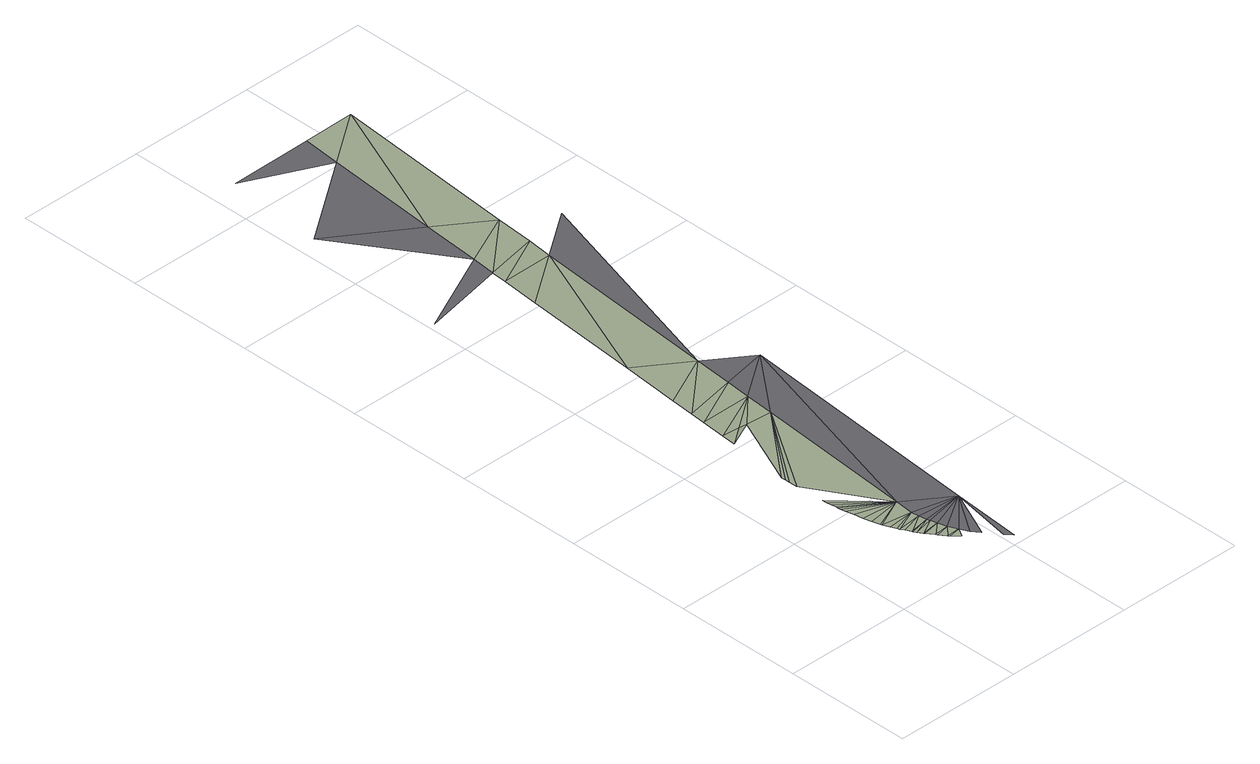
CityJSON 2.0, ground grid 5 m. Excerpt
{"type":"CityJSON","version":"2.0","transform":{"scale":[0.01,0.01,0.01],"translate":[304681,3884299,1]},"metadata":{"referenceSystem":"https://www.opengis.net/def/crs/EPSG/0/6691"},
"CityObjects":{
"road1":{"type":"Road","attributes":{"name":"3896号線","function":"4","RoadStructureAttribute.width":12.4,"RoadStructureAttribute.numberOfLanes":2},"geometry":[{"type":"MultiSurface","lod":"3","boundaries":[[[0,1,2]],[[3,4,5]],[[6,7,8]],[[9,10,11]],[[12,13,9]],[[14,12,15]],[[3,16,17]],[[3,18,19]],[[3,20,18]],[[21,22,23]],[[24,25,0]],[[2,7,6]],[[25,1,0]],[[8,11,10]],[[0,3,24]],[[15,22,14]],[[26,27,28]],[[29,24,3]],[[5,29,3]],[[30,4,3]],[[23,27,21]],[[31,30,3]],[[17,31,3]],[[32,16,3]],[[19,32,3]],[[9,13,10]],[[12,14,13]],[[8,10,6]],[[2,6,0]],[[22,21,14]],[[28,33,26]],[[27,26,21]],[[34,35,36]],[[37,13,14]],[[37,21,26]],[[34,38,35]],[[37,0,6]],[[34,39,38]],[[37,40,41]],[[37,3,0]],[[3,34,36]],[[14,21,37]],[[10,13,37]],[[6,10,37]],[[26,40,37]],[[34,42,39]],[[43,44,37]],[[45,46,47]],[[42,47,46]],[[48,49,45]],[[47,48,45]],[[49,50,51]],[[48,47,42]],[[51,52,53]],[[34,48,42]],[[3,54,34]],[[53,52,55]],[[49,48,50]],[[3,37,54]],[[51,50,52]],[[54,48,34]],[[48,54,50]],[[50,54,52]],[[56,57,58]],[[55,59,60]],[[55,52,59]],[[60,59,61]],[[62,63,56]],[[61,64,58]],[[58,65,56]],[[66,63,62]],[[56,65,62]],[[61,59,64]],[[52,67,59]],[[58,64,65]],[[68,69,66]],[[62,70,66]],[[62,65,70]],[[66,70,68]]],"semantics":{"surfaces":[{"type":"AuxiliaryTrafficArea","function":"1100"},{"type":"TrafficArea","function":"2020"},{"type":"TrafficArea","function":"1010"}],"values":[0,0,0,0,0,0,0,0,0,0,0,0,0,0,0,0,0,0,0,0,0,0,0,0,0,0,0,0,0,0,0,0,0,1,1,0,1,0,1,1,0,1,1,1,1,0,1,0,0,0,0,0,0,0,0,1,0,0,1,0,1,1,1,2,0,0,0,2,0,0,2,0,0,1,0,2,0,0,0]}}]}
},
"vertices":[
[388,357,100],[294,325,100],[297,318,100],[394,430,100],[256,443,100],[264,411,100],[392,326,100],[306,302,100],[317,281,100],[324,268,100],[396,295,100],[319,277,100],[336,247,100],[400,283,100],[407,258,100],[337,245,100],[237,540,101],[239,527,101],[232,583,101],[234,564,101],[230,602,101],[417,221,100],[358,216,100],[362,211,100],[275,374,100],[285,349,100],[434,186,100],[381,184,100],[387,177,100],[273,379,100],[249,476,101],[242,508,101],[237,545,101],[412,152,100],[451,1061,100],[225,746,101],[225,714,101],[560,315,100],[225,764,101],[225,782,101],[450,150,100],[471,119,100],[351,1070,100],[514,62,100],[536,37,100],[252,1079,101],[247,1022,101],[318,1073,101],[461,1176,100],[260,1173,101],[470,1275,100],[266,1234,101],[484,1427,99],[274,1328,100],[650,1311,99],[295,1559,100],[363,2324,100],[25,2164,100],[354,2230,100],[551,2172,100],[336,2018,100],[349,2169,100],[383,2556,99],[79,2768,98],[560,2271,100],[573,2423,99],[424,3014,99],[740,2307,100],[438,3165,98],[114,3160,97],[640,3168,99]
]}
